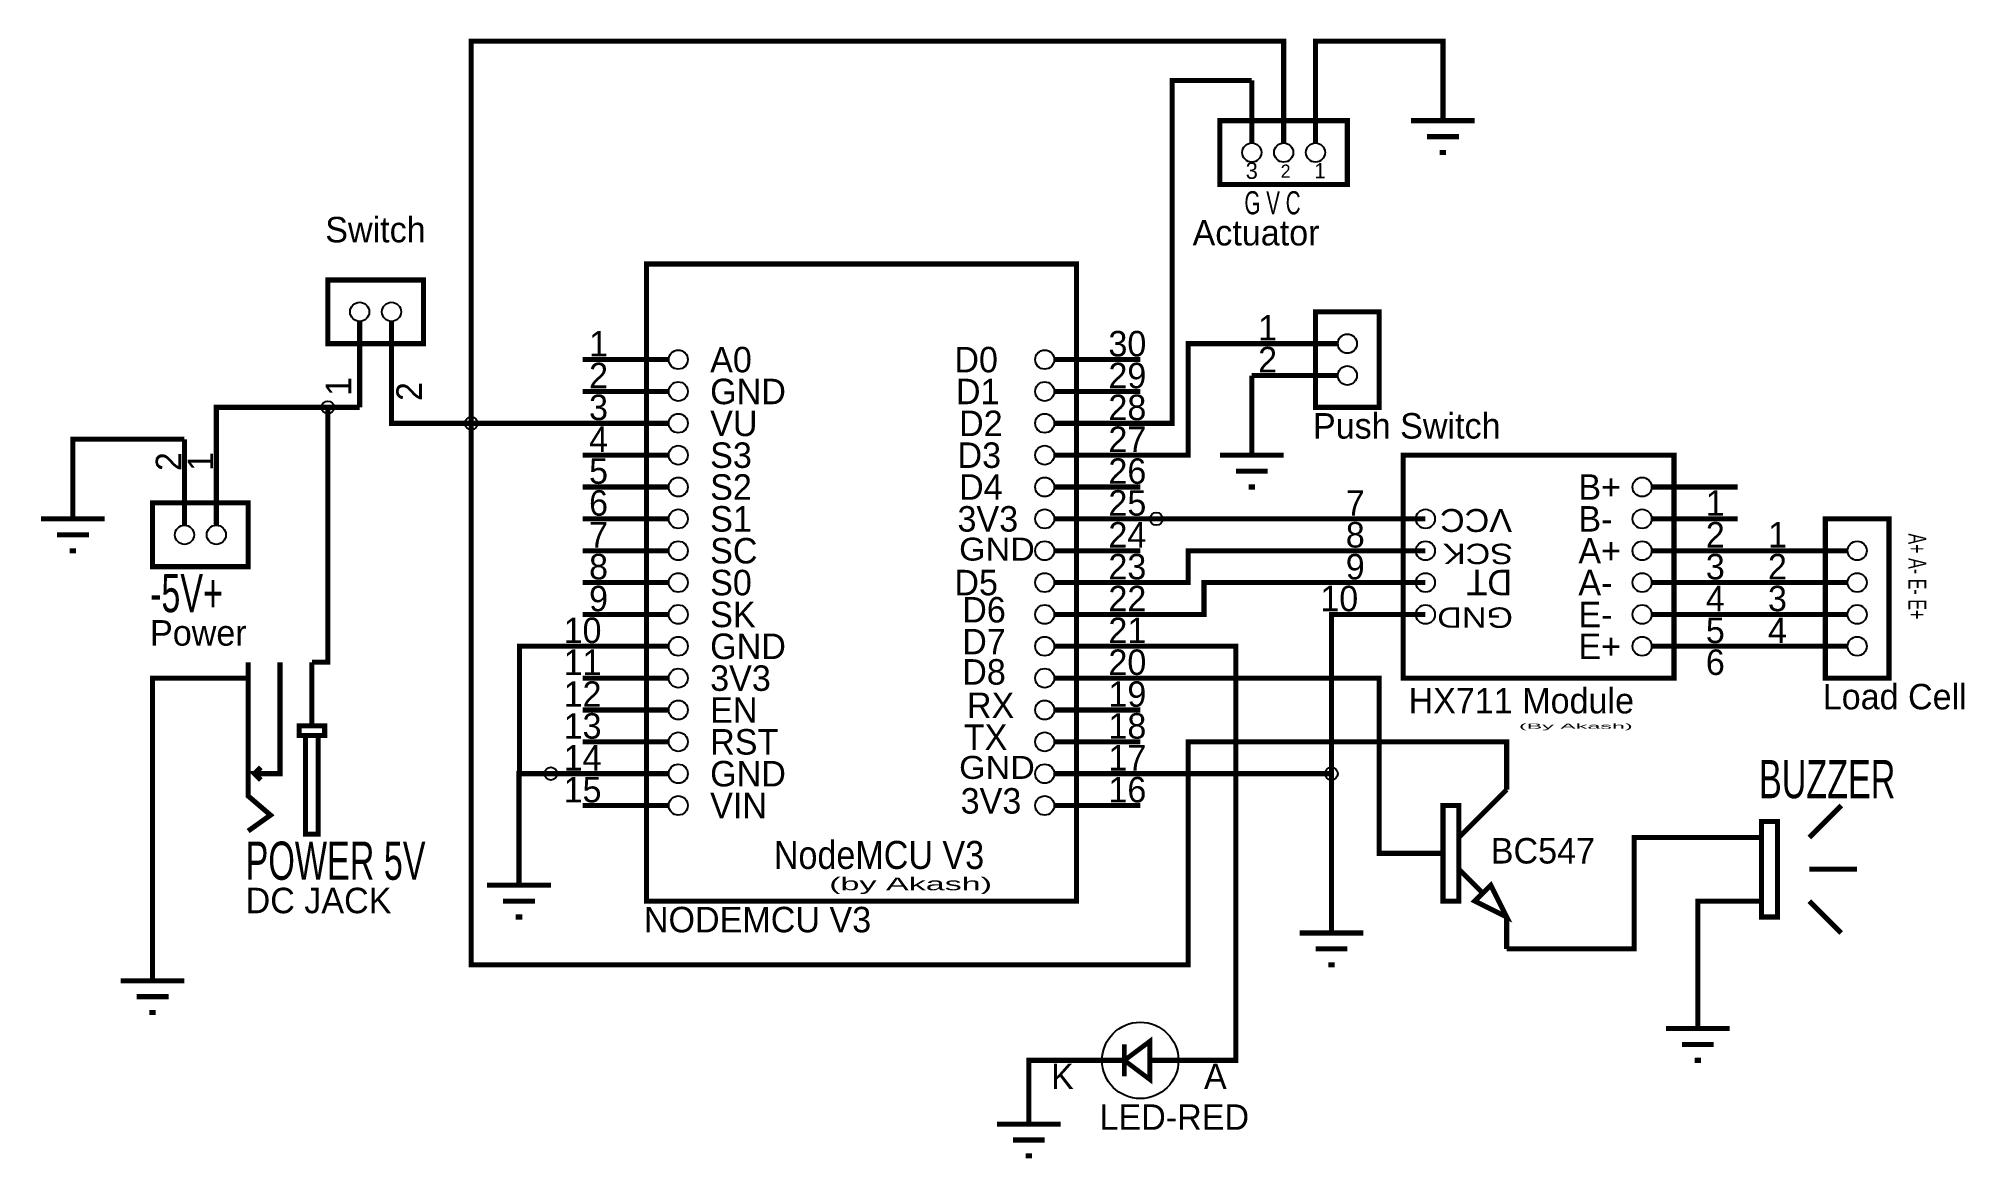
# Model space of a CAD drawing. Header units: inches. Extents: x -2.61 to 3.44, y -1.71 to 1.81.
import ezdxf

# ---------------------------------------------------------------- set-up
doc = ezdxf.new("R2010")
doc.units = ezdxf.units.IN
doc.header["$MEASUREMENT"] = 0

msp = doc.modelspace()

# ---------------------------------------------------------------- linework, layer by layer
for points, const_width in [([(1.3, 1.75), (1.3, 1.8), (-1.25, 1.8), (-1.25, 0.6)], 0.016), ([(1.3, 1.75), (1.3, 1.55)], 0.016), ([(1.4, 1.75), (1.4, 1.8), (1.8, 1.8), (1.8, 1.65)], 0.016), ([(1.4, 1.75), (1.4, 1.55)], 0.016), ([(1.2, 1.6762), (0.95, 1.6762), (0.95, 0.6), (0.85, 0.6)], 0.016), ([(1.2, 1.6762), (1.2, 1.55)], 0.016), ([(1.8, 1.65), (1.8, 1.55)], 0.016), ([(1.1, 1.35), (1.5, 1.35), (1.5, 1.55), (1.1, 1.55), (1.1, 1.35)], 0.016), ([(1.2, 1.48), (1.2, 1.55)], 0.016), ([(1.3, 1.48), (1.3, 1.55)], 0.016), ([(1.4, 1.48), (1.4, 1.55)], 0.016), ([(1.7, 1.55), (1.9, 1.55)], 0.016), ([(1.75, 1.5), (1.85, 1.5)], 0.016), ([(1.79, 1.45), (1.81, 1.45)], 0.016), ([(-0.7, -0.9), (0.65, -0.9), (0.65, 1.1), (-0.7, 1.1), (-0.7, -0.9)], 0.016), ([(-1.7, 0.85), (-1.4, 0.85), (-1.4, 1.05), (-1.7, 1.05), (-1.7, 0.85)], 0.016), ([(-1.6, 0.92), (-1.6, 0.85)], 0.016), ([(-1.5, 0.92), (-1.5, 0.85)], 0.016), ([(1.4, 0.65), (1.6, 0.65), (1.6, 0.95), (1.4, 0.95), (1.4, 0.65)], 0.016), ([(-1.6, 0.65), (-1.6, 0.85)], 0.016), ([(-1.5, 0.65), (-1.5, 0.85)], 0.016), ([(0.85, 0.5), (1, 0.5), (1, 0.85), (1.2, 0.85)], 0.016), ([(1.2, 0.85), (1.4, 0.85)], 0.016), ([(1.47, 0.85), (1.4, 0.85)], 0.016), ([(-0.9, 0.8), (-0.7, 0.8)], 0.016), ([(-0.63, 0.8), (-0.7, 0.8)], 0.016), ([(0.58, 0.8), (0.65, 0.8)], 0.016), ([(0.85, 0.8), (0.65, 0.8)], 0.016), ([(1.2, 0.75), (1.2, 0.6)], 0.016), ([(1.2, 0.75), (1.4, 0.75)], 0.016), ([(1.47, 0.75), (1.4, 0.75)], 0.016), ([(-0.9, 0.7), (-0.7, 0.7)], 0.016), ([(-0.63, 0.7), (-0.7, 0.7)], 0.016), ([(0.58, 0.7), (0.65, 0.7)], 0.016), ([(0.85, 0.7), (0.65, 0.7)], 0.016), ([(-2.05, 0.55), (-2.05, 0.65), (-1.7, 0.65)], 0.016), ([(-1.75, -0.15), (-1.7, -0.15), (-1.7, 0.65)], 0.016), ([(-1.6, 0.65), (-1.7, 0.65)], 0.016), ([(-1.25, 0.6), (-1.5, 0.6), (-1.5, 0.65)], 0.016), ([(-0.9, 0.6), (-1.25, 0.6)], 0.016), ([(2, -0.45), (2, -0.4), (1, -0.4), (1, -1.1), (-1.25, -1.1), (-1.25, 0.6)], 0.016), ([(-0.9, 0.6), (-0.7, 0.6)], 0.016), ([(-0.63, 0.6), (-0.7, 0.6)], 0.016), ([(0.58, 0.6), (0.65, 0.6)], 0.016), ([(0.85, 0.6), (0.65, 0.6)], 0.016), ([(1.2, 0.6), (1.2, 0.5)], 0.016), ([(-2.15, 0.55), (-2.5, 0.55), (-2.5, 0.4)], 0.016), ([(-2.15, 0.55), (-2.15, 0.35)], 0.016), ([(-2.05, 0.55), (-2.05, 0.35)], 0.016), ([(-0.9, 0.5), (-0.7, 0.5)], 0.016), ([(-0.63, 0.5), (-0.7, 0.5)], 0.016), ([(0.58, 0.5), (0.65, 0.5)], 0.016), ([(0.85, 0.5), (0.65, 0.5)], 0.016), ([(1.1, 0.5), (1.3, 0.5)], 0.016), ([(1.675, -0.2), (2.525, -0.2), (2.525, 0.5), (1.675, 0.5), (1.675, -0.2)], 0.016), ([(1.15, 0.45), (1.25, 0.45)], 0.016), ([(-2.5, 0.4), (-2.5, 0.3)], 0.016), ([(-0.9, 0.4), (-0.7, 0.4)], 0.016), ([(-0.63, 0.4), (-0.7, 0.4)], 0.016), ([(0.58, 0.4), (0.65, 0.4)], 0.016), ([(0.85, 0.4), (0.65, 0.4)], 0.016), ([(1.19, 0.4), (1.21, 0.4)], 0.016), ([(2.455, 0.4), (2.525, 0.4)], 0.016), ([(2.725, 0.4), (2.525, 0.4)], 0.016), ([(-2.6, 0.3), (-2.4, 0.3)], 0.016), ([(-2.25, 0.15), (-1.95, 0.15), (-1.95, 0.35), (-2.25, 0.35), (-2.25, 0.15)], 0.016), ([(-2.15, 0.28), (-2.15, 0.35)], 0.016), ([(-2.05, 0.28), (-2.05, 0.35)], 0.016), ([(-0.9, 0.3), (-0.7, 0.3)], 0.016), ([(-0.63, 0.3), (-0.7, 0.3)], 0.016), ([(0.58, 0.3), (0.65, 0.3)], 0.016), ([(0.85, 0.3), (0.65, 0.3)], 0.016), ([(0.85, 0.3), (0.9, 0.3)], 0.016), ([(1.475, 0.3), (0.9, 0.3)], 0.016), ([(1.475, 0.3), (1.675, 0.3)], 0.016), ([(1.745, 0.3), (1.675, 0.3)], 0.016), ([(2.455, 0.3), (2.525, 0.3)], 0.016), ([(2.725, 0.3), (2.525, 0.3)], 0.016), ([(3, -0.2), (3.2, -0.2), (3.2, 0.3), (3, 0.3), (3, -0.2)], 0.016), ([(-2.55, 0.25), (-2.45, 0.25)], 0.016), ([(-2.51, 0.2), (-2.49, 0.2)], 0.016), ([(-0.9, 0.2), (-0.7, 0.2)], 0.016), ([(-0.63, 0.2), (-0.7, 0.2)], 0.016), ([(0.58, 0.2), (0.65, 0.2)], 0.016), ([(0.85, 0.2), (0.65, 0.2)], 0.016), ([(1.475, 0.2), (1, 0.2), (1, 0.1), (0.85, 0.1)], 0.016), ([(1.475, 0.2), (1.675, 0.2)], 0.016), ([(1.745, 0.2), (1.675, 0.2)], 0.016), ([(2.455, 0.2), (2.525, 0.2)], 0.016), ([(2.725, 0.2), (2.525, 0.2)], 0.016), ([(2.725, 0.2), (2.8, 0.2)], 0.016), ([(2.8, 0.2), (3, 0.2)], 0.016), ([(3.07, 0.2), (3, 0.2)], 0.016), ([(-0.9, 0.1), (-0.7, 0.1)], 0.016), ([(-0.63, 0.1), (-0.7, 0.1)], 0.016), ([(0.58, 0.1), (0.65, 0.1)], 0.016), ([(0.85, 0.1), (0.65, 0.1)], 0.016), ([(1.475, 0.1), (1.05, 0.1), (1.05, 0), (0.85, 0)], 0.016), ([(1.475, 0.1), (1.675, 0.1)], 0.016), ([(1.745, 0.1), (1.675, 0.1)], 0.016), ([(2.455, 0.1), (2.525, 0.1)], 0.016), ([(2.725, 0.1), (2.525, 0.1)], 0.016), ([(2.725, 0.1), (2.8, 0.1)], 0.016), ([(2.8, 0.1), (3, 0.1)], 0.016), ([(3.07, 0.1), (3, 0.1)], 0.016), ([(-0.9, 0), (-0.7, 0)], 0.016), ([(-0.63, 0), (-0.7, 0)], 0.016), ([(0.58, 0), (0.65, 0)], 0.016), ([(0.85, 0), (0.65, 0)], 0.016), ([(1.475, 0), (1.45, 0), (1.45, -0.5)], 0.016), ([(1.475, 0), (1.675, 0)], 0.016), ([(1.745, 0), (1.675, 0)], 0.016), ([(2.455, 0), (2.525, 0)], 0.016), ([(2.725, 0), (2.525, 0)], 0.016), ([(2.725, 0), (2.8, 0)], 0.016), ([(2.8, 0), (3, 0)], 0.016), ([(3.07, 0), (3, 0)], 0.016), ([(-0.9, -0.1), (-1.0984, -0.1), (-1.0984, -0.5)], 0.016), ([(-0.9, -0.1), (-0.7, -0.1)], 0.016), ([(-0.63, -0.1), (-0.7, -0.1)], 0.016), ([(0.58, -0.1), (0.65, -0.1)], 0.016), ([(0.85, -0.1), (0.65, -0.1)], 0.016), ([(1.05, -1.4), (1.15, -1.4), (1.15, -0.1), (0.85, -0.1)], 0.016), ([(2.455, -0.1), (2.525, -0.1)], 0.016), ([(2.725, -0.1), (2.525, -0.1)], 0.016), ([(2.725, -0.1), (2.8, -0.1)], 0.016), ([(2.8, -0.1), (3, -0.1)], 0.016), ([(3.07, -0.1), (3, -0.1)], 0.016), ([(-1.95, -0.15), (-1.95, -0.2), (-2.25, -0.2), (-2.25, -1.05)], 0.016), ([(-1.95, -0.15), (-1.95, -0.35)], 0.016), ([(-1.85, -0.15), (-1.85, -0.35)], 0.016), ([(-1.75, -0.15), (-1.75, -0.35)], 0.016), ([(-0.9, -0.2), (-0.7, -0.2)], 0.016), ([(-0.63, -0.2), (-0.7, -0.2)], 0.016), ([(0.58, -0.2), (0.65, -0.2)], 0.016), ([(0.85, -0.2), (0.65, -0.2)], 0.016), ([(1.7, -0.75), (1.6, -0.75), (1.6, -0.2), (0.85, -0.2)], 0.016), ([(-0.9, -0.3), (-0.7, -0.3)], 0.016), ([(-0.63, -0.3), (-0.7, -0.3)], 0.016), ([(0.58, -0.3), (0.65, -0.3)], 0.016), ([(0.85, -0.3), (0.65, -0.3)], 0.016), ([(-1.95, -0.35), (-1.95, -0.57), (-1.88, -0.63), (-1.95, -0.68)], 0.016), ([(-1.85, -0.35), (-1.85, -0.5), (-1.93, -0.5), (-1.91, -0.52)], 0.016), ([(-1.79, -0.38), (-1.71, -0.38), (-1.71, -0.35), (-1.79, -0.35), (-1.79, -0.38)], 0.016), ([(-1.77, -0.69), (-1.73, -0.69), (-1.73, -0.38), (-1.77, -0.38), (-1.77, -0.69)], 0.016), ([(-0.9, -0.4), (-0.7, -0.4)], 0.016), ([(-0.63, -0.4), (-0.7, -0.4)], 0.016), ([(0.58, -0.4), (0.65, -0.4)], 0.016), ([(0.85, -0.4), (0.65, -0.4)], 0.016), ([(-1.93, -0.5), (-1.91, -0.48)], 0.016), ([(2, -0.45), (2, -0.55)], 0.016), ([(-1.1, -0.75), (-1.1, -0.5), (-1, -0.5)], 0.016), ([(-0.9, -0.5), (-1, -0.5)], 0.016), ([(-0.9, -0.5), (-0.7, -0.5)], 0.016), ([(-0.63, -0.5), (-0.7, -0.5)], 0.016), ([(0.58, -0.5), (0.65, -0.5)], 0.016), ([(0.85, -0.5), (0.65, -0.5)], 0.016), ([(0.85, -0.5), (1.45, -0.5)], 0.016), ([(1.45, -0.9), (1.45, -0.5)], 0.016), ([(1.85, -0.7), (2, -0.55)], 0.016), ([(-0.9, -0.6), (-0.7, -0.6)], 0.016), ([(-0.63, -0.6), (-0.7, -0.6)], 0.016), ([(0.58, -0.6), (0.65, -0.6)], 0.016), ([(0.85, -0.6), (0.65, -0.6)], 0.016), ([(1.8, -0.9), (1.85, -0.9), (1.85, -0.6), (1.8, -0.6), (1.8, -0.9)], 0.016), ([(2.95, -0.7), (3.05, -0.6)], 0.016), ([(2.8, -0.95), (2.85, -0.95), (2.85, -0.65), (2.8, -0.65), (2.8, -0.95)], 0.016), ([(2, -1.05), (2.4, -1.05), (2.4, -0.7), (2.7, -0.7)], 0.016), ([(2.7, -0.7), (2.8, -0.7)], 0.016), ([(-1.1, -0.75), (-1.1, -0.85)], 0.016), ([(1.7, -0.75), (1.8, -0.75)], 0.016), ([(-1.2, -0.85), (-1, -0.85)], 0.016), ([(1.85, -0.8), (1.92, -0.87)], 0.016), ([(2, -0.95), (1.9, -0.9), (1.95, -0.85), (2, -0.95)], 0.016), ([(2.95, -0.8), (3.1, -0.8)], 0.016), ([(-1.15, -0.9), (-1.05, -0.9)], 0.016), ([(1.45, -0.9), (1.45, -1)], 0.016), ([(2.6, -1.2), (2.6, -0.9), (2.7, -0.9)], 0.016), ([(2.7, -0.9), (2.8, -0.9)], 0.016), ([(2.95, -0.9), (3.05, -1)], 0.016), ([(-1.11, -0.95), (-1.09, -0.95)], 0.016), ([(2, -1.05), (2, -0.95)], 0.016), ([(1.35, -1), (1.55, -1)], 0.016), ([(-2.25, -1.05), (-2.25, -1.15)], 0.016), ([(1.4, -1.05), (1.5, -1.05)], 0.016), ([(-2.35, -1.15), (-2.15, -1.15)], 0.016), ([(1.44, -1.1), (1.46, -1.1)], 0.016), ([(-2.3, -1.2), (-2.2, -1.2)], 0.016), ([(2.6, -1.2), (2.6, -1.3)], 0.016), ([(-2.26, -1.25), (-2.24, -1.25)], 0.016), ([(0.8, -1.4), (0.88, -1.34), (0.88, -1.46), (0.8, -1.4)], 0.015), ([(2.5, -1.3), (2.7, -1.3)], 0.016), ([(0.8, -1.45), (0.8, -1.35)], 0.015), ([(2.55, -1.35), (2.65, -1.35)], 0.016), ([(0.65, -1.4), (0.5, -1.4), (0.5, -1.5)], 0.016), ([(0.65, -1.4), (0.75, -1.4)], 0.016), ([(0.8, -1.4), (0.75, -1.4)], 0.016), ([(0.95, -1.4), (0.88, -1.4)], 0.016), ([(1.05, -1.4), (0.95, -1.4)], 0.016), ([(2.59, -1.4), (2.61, -1.4)], 0.016), ([(0.5, -1.5), (0.5, -1.6)], 0.016), ([(0.4, -1.6), (0.6, -1.6)], 0.016), ([(0.45, -1.65), (0.55, -1.65)], 0.016), ([(0.49, -1.7), (0.51, -1.7)], 0.016)]:
    msp.add_lwpolyline(points, dxfattribs=dict(const_width=const_width))
for centre, radius in [((1.2, 1.45), 0.03), ((1.3, 1.45), 0.03), ((1.4, 1.45), 0.03), ((-1.6, 0.95), 0.03), ((-1.5, 0.95), 0.03), ((1.5, 0.85), 0.03), ((-0.6, 0.8), 0.03), ((0.55, 0.8), 0.03), ((-0.6, 0.7), 0.03), ((0.55, 0.7), 0.03), ((1.5, 0.75), 0.03), ((-1.7, 0.65), 0.02), ((-1.25, 0.6), 0.02), ((-0.6, 0.6), 0.03), ((0.55, 0.6), 0.03), ((-0.6, 0.5), 0.03), ((0.55, 0.5), 0.03), ((-0.6, 0.4), 0.03), ((0.55, 0.4), 0.03), ((2.425, 0.4), 0.03), ((-0.6, 0.3), 0.03), ((0.55, 0.3), 0.03), ((0.9, 0.3), 0.02), ((1.745, 0.3), 0.03), ((2.425, 0.3), 0.03), ((-2.15, 0.25), 0.03), ((-2.05, 0.25), 0.03), ((-0.6, 0.2), 0.03), ((0.55, 0.2), 0.03), ((1.745, 0.2), 0.03), ((2.425, 0.2), 0.03), ((3.1, 0.2), 0.03), ((-0.6, 0.1), 0.03), ((0.55, 0.1), 0.03), ((1.745, 0.1), 0.03), ((2.425, 0.1), 0.03), ((3.1, 0.1), 0.03), ((-0.6, 0), 0.03), ((0.55, 0), 0.03), ((1.745, 0), 0.03), ((2.425, 0), 0.03), ((3.1, 0), 0.03), ((-0.6, -0.1), 0.03), ((0.55, -0.1), 0.03), ((2.425, -0.1), 0.03), ((3.1, -0.1), 0.03), ((-0.6, -0.2), 0.03), ((0.55, -0.2), 0.03), ((-0.6, -0.3), 0.03), ((0.55, -0.3), 0.03), ((-0.6, -0.4), 0.03), ((0.55, -0.4), 0.03), ((-1, -0.5), 0.02), ((-0.6, -0.5), 0.03), ((0.55, -0.5), 0.03), ((1.45, -0.5), 0.02), ((-0.6, -0.6), 0.03), ((0.55, -0.6), 0.03), ((0.85, -1.4), 0.12)]:
    msp.add_circle(centre, radius)

# ---------------------------------------------------------------- texts
for s, height, p in [('3', 0.0516, (1.1807, 1.3674)), ('2', 0.0416, (1.2907, 1.3707)), ('1', 0.0478, (1.3962, 1.369)), ('Switch', 0.08, (-1.708, 1.168)), ('Actuator', 0.08, (1.0141, 1.1583)), ('1', 0.08, (1.22, 0.86)), ('1', 0.08, (-0.88, 0.81)), ('30', 0.08, (0.75, 0.81)), ('2', 0.08, (-0.88, 0.71)), ('A0', 0.08, (-0.5, 0.76)), ('D0', 0.08, (0.2665, 0.76)), ('29', 0.08, (0.75, 0.71)), ('2', 0.08, (1.22, 0.76)), ('GND', 0.08, (-0.5, 0.66)), ('D1', 0.08, (0.2714, 0.66)), ('3', 0.08, (-0.88, 0.61)), ('28', 0.08, (0.75, 0.61)), ('VU', 0.08, (-0.5, 0.56)), ('D2', 0.08, (0.2813, 0.56)), ('Push Switch', 0.08, (1.392, 0.552)), ('4', 0.08, (-0.88, 0.51)), ('27', 0.08, (0.75, 0.51)), ('5', 0.08, (-0.88, 0.41)), ('S3', 0.08, (-0.5, 0.46)), ('D3', 0.08, (0.2763, 0.46)), ('26', 0.08, (0.75, 0.41)), ('S2', 0.08, (-0.5, 0.36)), ('D4', 0.08, (0.2813, 0.36)), ('B+', 0.08, (2.225, 0.36)), ('6', 0.08, (-0.88, 0.31)), ('25', 0.08, (0.75, 0.31)), ('7', 0.08, (1.495, 0.31)), ('1', 0.08, (2.625, 0.31)), ('S1', 0.08, (-0.5, 0.26)), ('3V3', 0.08, (0.2763, 0.26)), ('B-', 0.08, (2.225, 0.26)), ('7', 0.08, (-0.88, 0.21)), ('24', 0.08, (0.75, 0.21)), ('8', 0.08, (1.495, 0.21)), ('2', 0.08, (2.625, 0.21)), ('1', 0.08, (2.82, 0.21)), ('8', 0.08, (-0.88, 0.11)), ('SC', 0.08, (-0.5, 0.16)), ('23', 0.08, (0.75, 0.11)), ('9', 0.08, (1.495, 0.11)), ('A+', 0.08, (2.225, 0.16)), ('3', 0.08, (2.625, 0.11)), ('2', 0.08, (2.82, 0.11)), ('S0', 0.08, (-0.5, 0.06)), ('D5', 0.08, (0.2665, 0.06)), ('A-', 0.08, (2.225, 0.06)), ('9', 0.08, (-0.88, 0.01)), ('22', 0.08, (0.75, 0.01)), ('10', 0.08, (1.415, 0.01)), ('4', 0.08, (2.625, 0.01)), ('3', 0.08, (2.82, 0.01)), ('SK', 0.08, (-0.5, -0.04)), ('D6', 0.08, (0.2911, -0.0253)), ('E-', 0.08, (2.225, -0.04)), ('Power', 0.08, (-2.258, -0.098)), ('10', 0.08, (-0.96, -0.09)), ('GND', 0.08, (-0.5, -0.14)), ('D7', 0.08, (0.2911, -0.1253)), ('21', 0.08, (0.75, -0.09)), ('E+', 0.08, (2.225, -0.14)), ('5', 0.08, (2.625, -0.09)), ('4', 0.08, (2.82, -0.09)), ('11', 0.08, (-0.96, -0.19)), ('20', 0.08, (0.75, -0.19)), ('6', 0.08, (2.625, -0.19)), ('3V3', 0.08, (-0.5, -0.24)), ('D8', 0.08, (0.2911, -0.2204)), ('12', 0.08, (-0.96, -0.29)), ('19', 0.08, (0.75, -0.29)), ('HX711 Module', 0.08, (1.692, -0.3107)), ('Load Cell', 0.08, (2.992, -0.298)), ('EN', 0.08, (-0.5, -0.34)), ('RX', 0.08, (0.3059, -0.3253)), ('13', 0.08, (-0.96, -0.39)), ('RST', 0.08, (-0.5, -0.44)), ('TX', 0.08, (0.296, -0.4253)), ('18', 0.08, (0.75, -0.39)), ('14', 0.08, (-0.96, -0.49)), ('17', 0.08, (0.75, -0.49)), ('GND', 0.08, (-0.5, -0.54)), ('15', 0.08, (-0.96, -0.59)), ('16', 0.08, (0.75, -0.59)), ('VIN', 0.08, (-0.5, -0.64)), ('3V3', 0.08, (0.2862, -0.6253)), ('BC547', 0.08, (1.95, -0.782)), ('DC JACK', 0.08, (-1.958, -0.938)), ('NODEMCU V3', 0.08, (-0.708, -0.998)), ('K', 0.08, (0.57, -1.49)), ('A', 0.08, (1.05, -1.49)), ('LED-RED', 0.08, (0.722, -1.618))]:
    msp.add_text(s, height=height).set_placement(p)
for s, height, width, p in [('G V C', 0.0727, 0.666667, (1.1768, 1.256)), ('GND', 0.072, 1.111111, (0.2813, 0.169)), ('-5V+', 0.12, 0.666667, (-2.258, 0.007)), ('(By Akash)', 0.01637, 3.333333, (2.0385, -0.3589)), ('GND', 0.072, 1.111111, (0.2813, -0.5163)), ('BUZZER', 0.12, 0.666667, (2.792, -0.577)), ('POWER 5V', 0.12, 0.666667, (-1.958, -0.833)), ('NodeMCU V3', 0.088, 0.909091, (-0.3, -0.799)), ('(by Akash)', 0.04, 2, (-0.1265, -0.8659))]:
    msp.add_text(s, height=height, dxfattribs=dict(width=width)).set_placement(p)
for s, rotation, p in [('1', 90, (-1.6266, 0.6856)), ('2', 90, (-1.4048, 0.67)), ('2', 90, (-2.16, 0.45)), ('1', 90, (-2.06, 0.45)), ('DT', 180, (2.0168, 0.14))]:
    msp.add_text(s, height=0.08, rotation=rotation).set_placement(p)
for s, height, rotation, width, p in [('VCC', 0.072, 180, 1.111111, (2.0168, 0.331)), ('A+ A- E- E+', 0.056746, 270, 0.666667, (3.2603, 0.2542)), ('SCK', 0.064, 180, 1.25, (2.0198, 0.222)), ('GND', 0.064, 180, 1.25, (2.0198, 0.022))]:
    msp.add_text(s, height=height, rotation=rotation, dxfattribs=dict(width=width)).set_placement(p)

doc.saveas('drawing.dxf')
